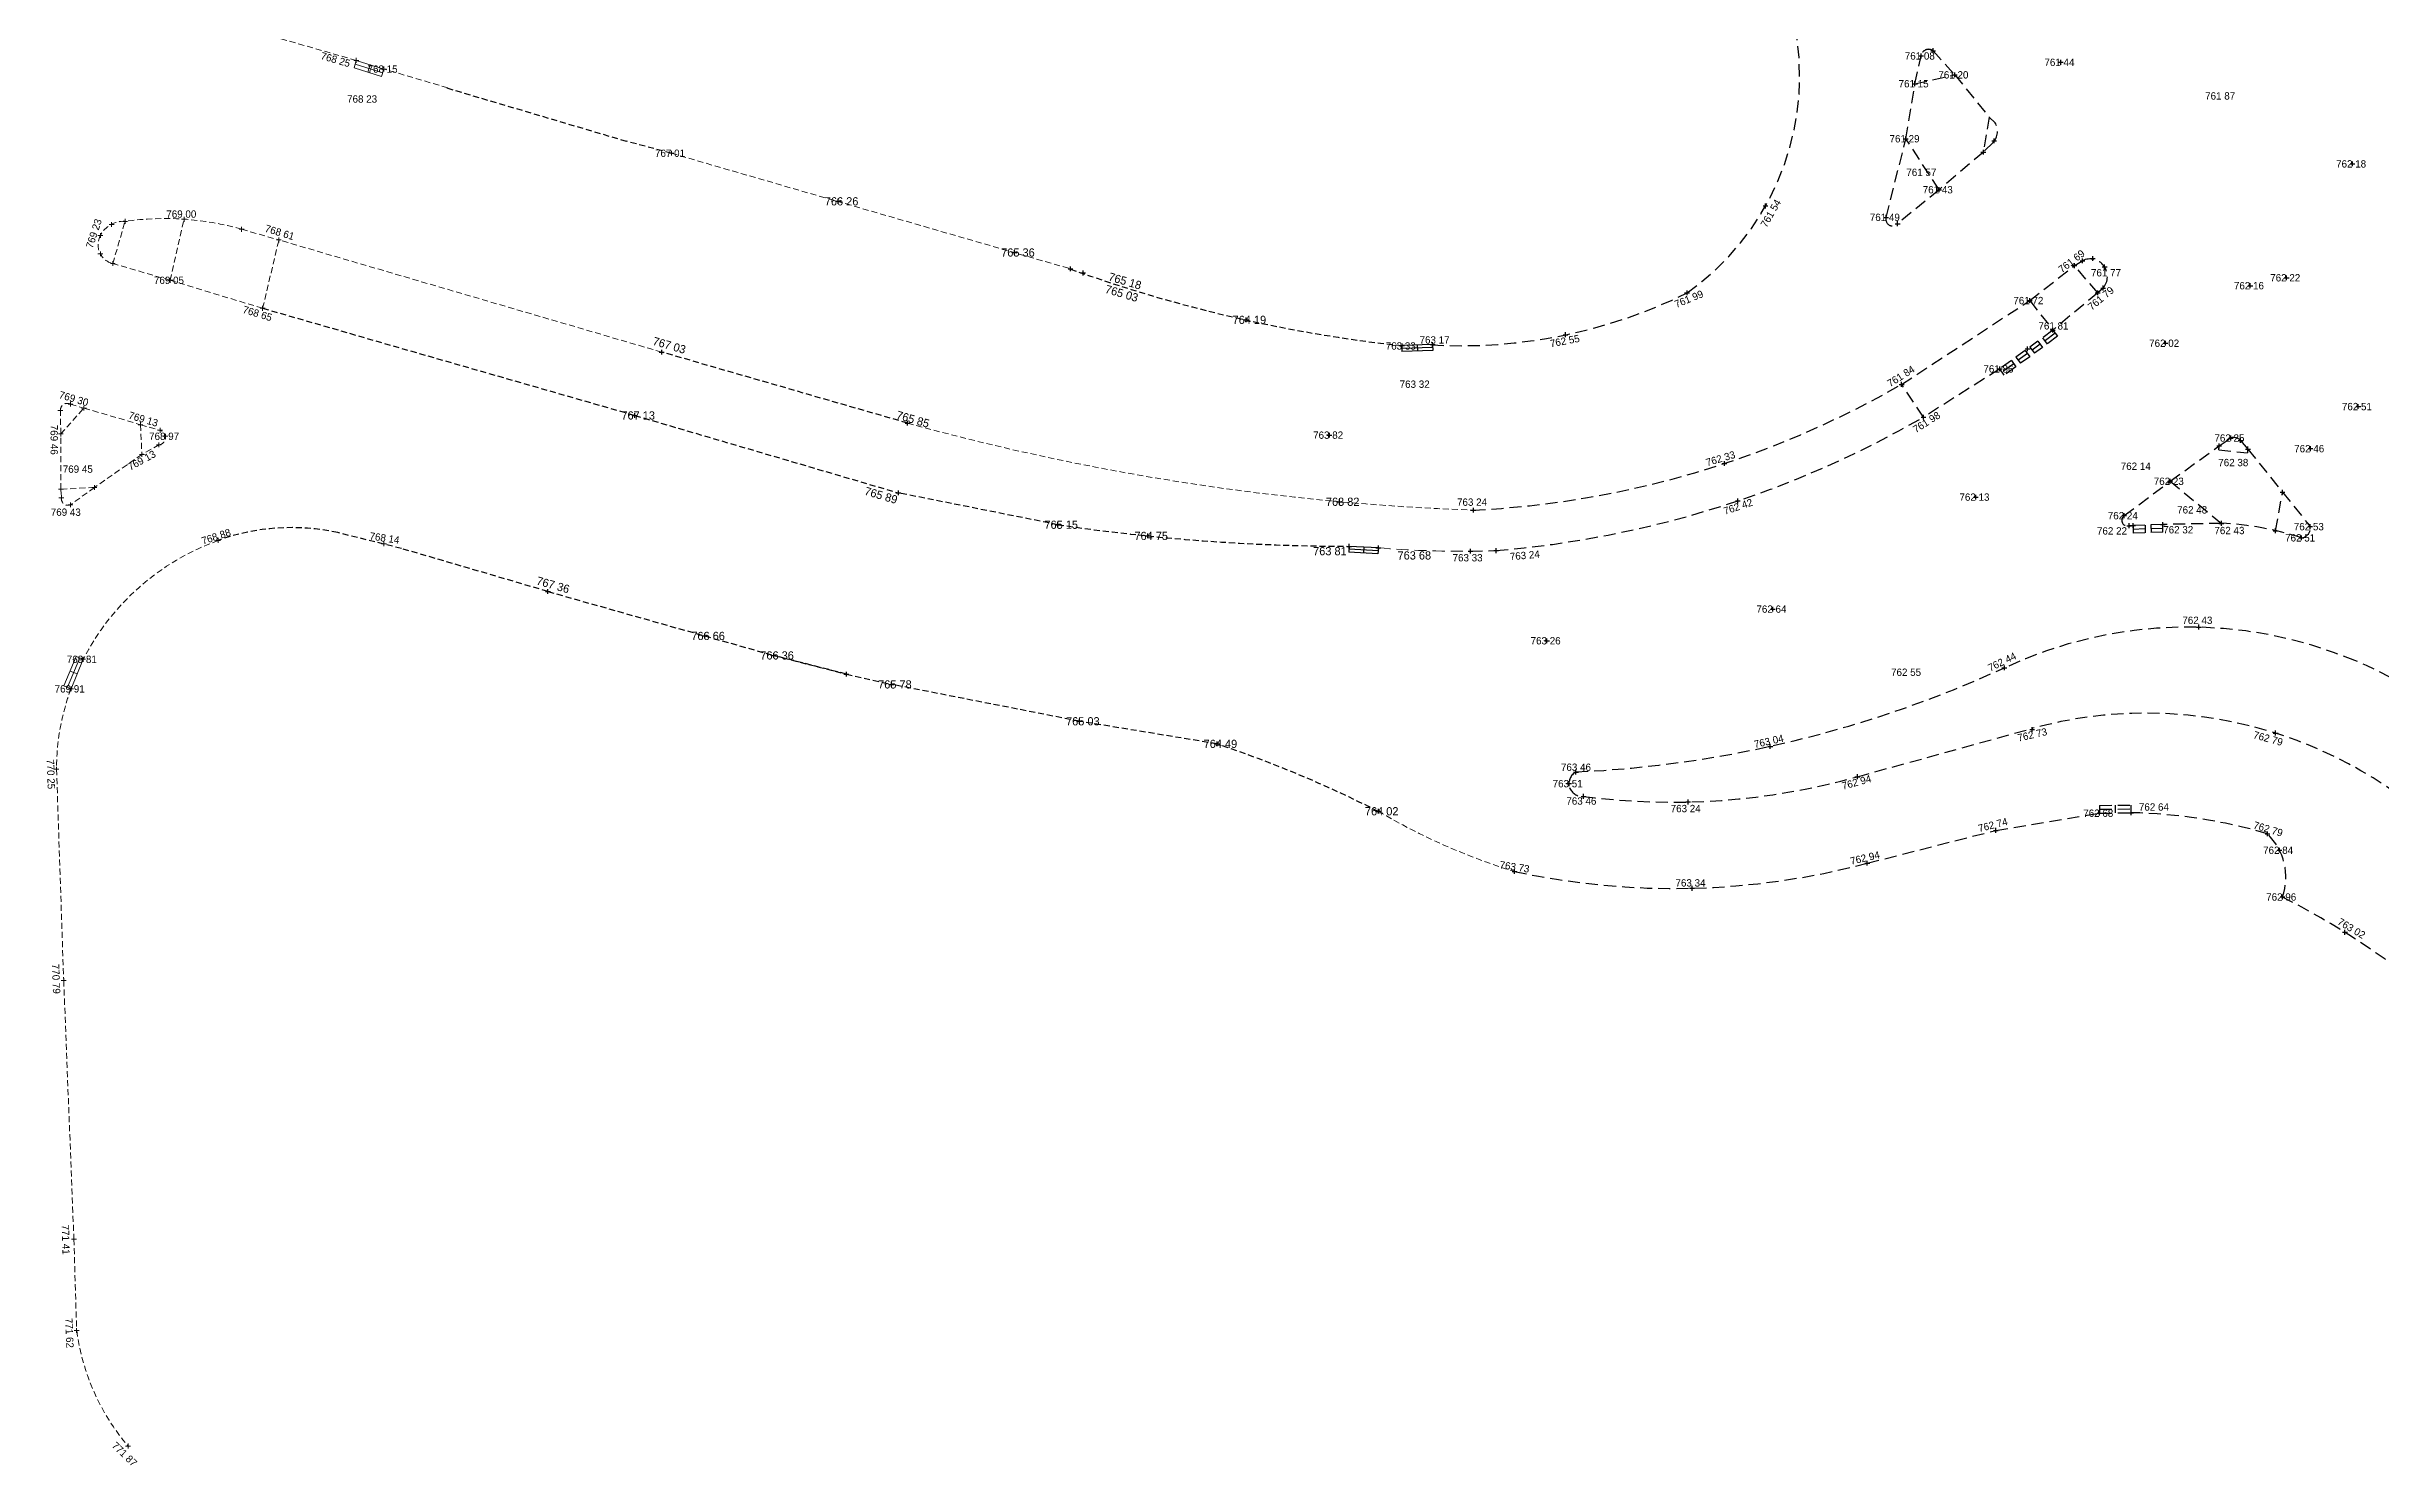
# Model space of a CAD drawing. Extents: x -1 to 212944, y -1 to 167548.
# Drawn here: x 170606.7 to 170727.5, y 133826 to 133899.5 of the extents above; entities that cross this region are included whole.
import ezdxf
from ezdxf.enums import TextEntityAlignment as Align

# ---------------------------------------------------------------- set-up
doc = ezdxf.new("R2010")
doc.units = 0
doc.header["$LTSCALE"] = 2.5
doc.header["$MEASUREMENT"] = 0
doc.header["$PDMODE"] = 2
doc.header["$PDSIZE"] = 0.125
doc.linetypes.add('HIDDEN', pattern=[0.375, 0.25, -0.125])
doc.linetypes.add('HIDDEN2', pattern=[0.1875, 0.125, -0.0625])
for name, color, linetype in [('1500-BK-6434-1-GOVA', 2, 'CONTINUOUS'), ('1500-BK-6434-1-PTS', 7, 'CONTINUOUS'), ('1500-BK-GOLDA-1-GOVA', 2, 'CONTINUOUS'), ('1500-BK-GOLDA-1-PTS', 7, 'CONTINUOUS'), ('1501-8447-15-GOVA', 2, 'CONTINUOUS'), ('1501-8447-15-PTS', 7, 'CONTINUOUS'), ('1501-8447-16-GOVA', 2, 'CONTINUOUS'), ('1501-8447-16-PTS', 7, 'CONTINUOUS'), ('1501-8447-17-GOVA', 2, 'CONTINUOUS'), ('1501-8447-17-PTS', 7, 'CONTINUOUS'), ('2404', 210, 'HIDDEN'), ('2404-PL', 210, 'HIDDEN2'), ('4903', 152, 'HIDDEN'), ('4903-PL', 152, 'CONTINUOUS')]:
    doc.layers.add(name, color=color, linetype=linetype)

msp = doc.modelspace()

# ---------------------------------------------------------------- linework, layer by layer
at = {"layer": '1500-BK-6434-1-PTS', "lineweight": 0}
for p in [(170622.71, 133898.76, 768.25), (170624.14, 133898.31, 768.15), (170639.02, 133893.95, 767.01), (170610.74, 133890.42, 769.21), (170613.79, 133890.53, 769), (170609.46, 133889.69, 769.23), (170610.04, 133890.26, 769.19), (170616.77, 133890.01, 768.73), (170618.7, 133889.46, 768.61), (170609.46, 133888.74, 769.22), (170610.1, 133888.24, 769.23), (170613.08, 133887.37, 769.05), (170617.86, 133885.92, 765.65), (170676.85, 133883.97, 763.33), (170607.91, 133880.95, 769.3), (170608.61, 133880.75, 769.32), (170607.39, 133880.63, 769.38), (170611.54, 133879.89, 769.13), (170612.55, 133879.6, 768.98), (170607.41, 133879.41, 769.46), (170611.61, 133878.35, 769.13), (170612.49, 133878.85, 769), (170612.83, 133879.29, 768.97), (170607.42, 133876.55, 769.5), (170607.44, 133876.1, 769.47), (170609.15, 133876.64, 769.36), (170607.91, 133875.74, 769.43), (170615.56, 133873.9, 768.88), (170624.14, 133873.72, 768.14), (170608.57, 133867.74, 769.81), (170607.94, 133866.21, 769.91), (170607.19, 133862.05, 770.25), (170607.56, 133851.1, 770.79), (170608.09, 133837.71, 771.41), (170608.23, 133832.98, 771.62), (170610.89, 133826.99, 771.87)]:
    msp.add_point(p, dxfattribs=at)
at = {"layer": '1500-BK-GOLDA-1-PTS'}
for p in [(170647.66, 133891.46, 766.26), (170656.79, 133888.81, 765.36), (170659.68, 133887.96, 765.1), (170660.33, 133887.75, 765.03), (170668.77, 133885.32, 764.19), (170638.52, 133883.65, 767.03), (170678.43, 133884.04, 763.21), (170637.13, 133880.37, 767.13), (170651.25, 133879.97, 765.85), (170650.77, 133876.36, 765.89), (170673.6, 133875.9, 763.82), (170659.03, 133874.71, 765.15), (170663.69, 133874.13, 764.75), (170674.11, 133873.59, 763.81), (170675.62, 133873.51, 763.68), (170632.63, 133871.25, 767.36), (170640.75, 133868.95, 766.66), (170644.32, 133867.94, 766.36), (170648.08, 133866.97, 766.01), (170650.42, 133866.44, 765.78), (170660.15, 133864.53, 765.03), (170667.27, 133863.36, 764.49), (170675.62, 133859.87, 764.02)]:
    msp.add_point(p, dxfattribs=at)
at = {"layer": '1501-8447-15-PTS'}
for p in [(170726.05, 133893.4, 762.18), (170711.66, 133888.13, 761.69), (170712.07, 133888.38, 761.75), (170712.6, 133888.5, 761.74), (170713.22, 133888.06, 761.77), (170713.14, 133886.97, 761.75), (170720.76, 133887.09, 762.16), (170722.64, 133887.5, 762.22), (170709.34, 133886.32, 761.72), (170712.86, 133886.72, 761.79), (170710.54, 133884.79, 761.81), (170709.23, 133883.82, 761.82), (170716.37, 133884.11, 762.02), (170702.71, 133881.98, 761.84), (170707.79, 133882.78, 761.86), (170726.35, 133880.83, 762.51), (170703.84, 133880.28, 761.98), (170673.09, 133879.35, 763.82), (170719.15, 133878.79, 762.24), (170719.75, 133879.2, 762.25), (170720.26, 133879.08, 762.3), (170720.64, 133878.63, 762.33), (170723.88, 133878.65, 762.46), (170693.54, 133877.88, 762.33), (170694.23, 133875.94, 762.42), (170706.55, 133876.14, 762.13), (170716.61, 133876.96, 762.23), (170722.43, 133876.4, 762.45), (170680.54, 133875.46, 763.24), (170714.23, 133875.18, 762.24), (170716.23, 133874.72, 762.26), (170719.26, 133874.78, 762.43), (170714.49, 133874.66, 762.26), (170714.69, 133874.67, 762.22), (170722.07, 133874.4, 762.51), (170723.41, 133874.03, 762.51), (170723.86, 133874.61, 762.53), (170680.39, 133873.34, 763.33), (170681.72, 133873.37, 763.24), (170696.04, 133870.34, 762.64), (170684.35, 133868.7, 763.26), (170718.1, 133869.41, 762.43), (170708.03, 133867.3, 762.44), (170709.47, 133864.1, 762.73), (170722.07, 133863.92, 762.79), (170695.91, 133863.23, 763.04), (170685.85, 133861.9, 763.46), (170700.42, 133861.66, 762.94), (170685.49, 133861.3, 763.51), (170686.24, 133860.64, 763.46), (170691.66, 133860.35, 763.24), (170712.96, 133859.77, 762.68), (170714.59, 133859.79, 762.64), (170707.59, 133858.88, 762.74), (170721.65, 133858.7, 762.79), (170722.27, 133857.85, 762.84), (170682.67, 133856.75, 763.73), (170700.93, 133857.18, 762.94), (170691.86, 133855.88, 763.34), (170722.43, 133855.43, 762.96), (170725.66, 133853.6, 763.02)]:
    msp.add_point(p, dxfattribs=at)
at = {"layer": '1501-8447-16-PTS'}
for p in [(170703.72, 133898.99, 761.08), (170704.34, 133899.26, 761.11), (170705.46, 133898.01, 761.2), (170703.4, 133897.55, 761.15), (170702.93, 133894.7, 761.29), (170707.5, 133894.59, 761.39), (170706.94, 133894.01, 761.39), (170704.65, 133892.06, 761.43), (170701.91, 133890.63, 761.49), (170702.5, 133890.3, 761.49)]:
    msp.add_point(p, dxfattribs=at)
at = {"layer": '1501-8447-17-PTS'}
for p in [(170710.95, 133898.66, 761.44), (170695.66, 133891.22, 761.54), (170691.6, 133886.72, 761.99), (170685.31, 133884.55, 762.55)]:
    msp.add_point(p, dxfattribs=at)
at = {"layer": '2404'}
for p, q in [((170703.4, 133897.55), (170703.72, 133898.99)), ((170704.34, 133899.26), (170705.46, 133898.01)), ((170703.4, 133897.55), (170705.46, 133898.01)), ((170705.46, 133898.01), (170707.24, 133895.82)), ((170702.93, 133894.7), (170703.4, 133897.55)), ((170707.24, 133895.82), (170706.94, 133894.01)), ((170707.24, 133895.82), (170707.55, 133895.53)), ((170701.91, 133890.63), (170702.93, 133894.7)), ((170704.65, 133892.06), (170702.93, 133894.7)), ((170707.44, 133894.51), (170706.94, 133894.01)), ((170706.94, 133894.01), (170704.65, 133892.06)), ((170704.65, 133892.06), (170702.5, 133890.3)), ((170709.34, 133886.32), (170711.66, 133888.13)), ((170711.66, 133888.13), (170712.07, 133888.38)), ((170712.86, 133886.72), (170711.66, 133888.13)), ((170713.14, 133886.97), (170712.86, 133886.72)), ((170702.71, 133881.98), (170709.34, 133886.32)), ((170709.34, 133886.32), (170710.54, 133884.79)), ((170712.86, 133886.72), (170710.54, 133884.79)), ((170707.79, 133882.78), (170703.84, 133880.28)), ((170703.84, 133880.28), (170702.71, 133881.98)), ((170716.61, 133876.96), (170719.15, 133878.79)), ((170719.13, 133878.59), (170719.15, 133878.79)), ((170719.13, 133878.59), (170720.62, 133878.43)), ((170719.15, 133878.79), (170719.75, 133879.2)), ((170720.26, 133879.08), (170720.64, 133878.63)), ((170720.64, 133878.63), (170720.62, 133878.43)), ((170720.64, 133878.63), (170722.43, 133876.4)), ((170714.23, 133875.18), (170716.61, 133876.96)), ((170716.61, 133876.96), (170719.26, 133874.78)), ((170722.07, 133874.4), (170722.43, 133876.4)), ((170722.43, 133876.4), (170723.86, 133874.61)), ((170714.69, 133874.67), (170714.49, 133874.66)), ((170714.49, 133874.66), (170714.49, 133874.66)), ((170719.26, 133874.78), (170716.23, 133874.72)), ((170680.39, 133873.34), (170681.72, 133873.37)), ((170700.42, 133861.66), (170709.5, 133864.17)), ((170707.59, 133858.88), (170712.96, 133859.77)), ((170700.93, 133857.18), (170707.59, 133858.88))]:
    msp.add_line(p, q, dxfattribs=at)
for centre, radius, start, end in [((170683.67, 133897.96), 13.76, 305.216, 7.9877), ((170704.11, 133898.94), 0.392, 54.003, 173.0617), ((170706.85, 133895.09), 0.823, 315.3114, 32.3782), ((170702.24, 133890.53), 0.346, 162.8885, 318.673), ((170712.46, 133887.57), 0.903, 318.5457, 115.8415), ((170679.88, 133910.49), 26.51, 266.7587, 296.2443), ((170678.09, 133924.73), 49.33, 272.8434, 299.9329), ((170677.44, 133925.92), 52.72, 274.6527, 300.0436), ((170719.9, 133878.7), 0.526, 46.9182, 106.6008), ((170714.4, 133874.94), 0.294, 125.5062, 287.6239), ((170718.57, 133859.13), 15.67, 72.0215, 87.4903), ((170723.35, 133874.54), 0.519, 277.1847, 7.2022), ((170717.53, 133847.05), 22.36, 67.2663, 115.1338), ((170718.05, 133848.15), 21.15, 39.0664, 67.4151), ((170683.09, 133921.49), 59.65, 272.6519, 294.7145), ((170715.36, 133842.68), 22.27, 44.7767, 105.2552), ((170686.16, 133861.31), 0.67, 117.5826, 276.8145), ((170690.84, 133895.79), 35.45, 262.5464, 285.6822), ((170714.01, 133832.61), 27.19, 73.6741, 88.7726), ((170719.46, 133856.45), 3.14, 341.0914, 45.741), ((170690.91, 133894.81), 38.94, 257.7844, 284.9136), ((170703.8, 133818.78), 41.11, 50.4466, 63.0533)]:
    msp.add_arc(centre, radius, start, end, dxfattribs=at)
at = {"layer": '2404', "lineweight": 0}
msp.add_arc((170679.72, 133921.51), 48.17, 265.1191, 270.7987, dxfattribs=at)
at = {"layer": '2404-PL', "lineweight": 0}
for p, q in [((170622.71, 133898.76), (170616.59, 133900.52)), ((170627.44, 133897.34), (170624.14, 133898.31)), ((170639.02, 133893.95), (170659.68, 133887.96)), ((170613.08, 133887.37), (170613.79, 133890.53)), ((170610.1, 133888.24), (170610.74, 133890.42)), ((170616.77, 133890.01), (170618.7, 133889.46)), ((170617.86, 133885.92), (170618.7, 133889.46)), ((170638.52, 133883.65), (170618.7, 133889.46)), ((170613.08, 133887.37), (170610.1, 133888.24)), ((170617.86, 133885.92), (170613.08, 133887.37)), ((170607.91, 133880.95), (170608.61, 133880.75)), ((170607.41, 133879.41), (170607.39, 133880.63)), ((170607.41, 133879.41), (170608.61, 133880.75)), ((170608.61, 133880.75), (170611.54, 133879.89)), ((170611.54, 133879.89), (170612.55, 133879.6)), ((170611.54, 133879.89), (170611.61, 133878.35)), ((170607.42, 133876.55), (170607.41, 133879.41)), ((170612.49, 133878.85), (170611.61, 133878.35)), ((170611.61, 133878.35), (170609.15, 133876.64)), ((170609.15, 133876.64), (170607.42, 133876.55)), ((170607.44, 133876.1), (170607.42, 133876.55)), ((170609.15, 133876.64), (170607.91, 133875.74)), ((170607.19, 133862.05), (170607.56, 133851.1)), ((170607.56, 133851.1), (170608.09, 133837.71)), ((170608.09, 133837.71), (170608.23, 133832.98))]:
    msp.add_line(p, q, dxfattribs=at)
at = {"layer": '2404-PL'}
for p, q in [((170627.4, 133897.33), (170636.7, 133894.57)), ((170639.02, 133893.95), (170636.7, 133894.57)), ((170617.86, 133885.92), (170637.13, 133880.37)), ((170651.25, 133879.97), (170638.52, 133883.65)), ((170637.13, 133880.37), (170650.77, 133876.36)), ((170659.03, 133874.71), (170650.77, 133876.36)), ((170625.04, 133873.48), (170621.75, 133874.3)), ((170632.63, 133871.25), (170625.04, 133873.48)), ((170632.63, 133871.25), (170640.75, 133868.95)), ((170640.75, 133868.95), (170644.32, 133867.94)), ((170644.32, 133867.94), (170648.08, 133866.97)), ((170648.08, 133866.97), (170644.32, 133867.94)), ((170648.08, 133866.97), (170650.42, 133866.44)), ((170660.15, 133864.53), (170650.42, 133866.44)), ((170667.27, 133863.36), (170660.15, 133864.53)), ((170667.27, 133863.36), (170667.27, 133863.36))]:
    msp.add_line(p, q, dxfattribs=at)
at = {"layer": '2404-PL', "lineweight": 0}
for centre, radius, start, end in [((170612.79, 133875.99), 14.58, 74.1465, 98.074), ((170610.35, 133889.21), 1.01, 151.8144, 255.8169), ((170610.69, 133889.02), 1.41, 88.0699, 151.3234), ((170607.74, 133880.65), 0.346, 59.6808, 183.5342), ((170685.11, 134002.52), 127.14, 254.5536, 267.9394), ((170612.45, 133879.23), 0.382, 275.6427, 75.2095), ((170607.78, 133876.06), 0.342, 172.51, 292.5888), ((170619.84, 133861.99), 12.65, 109.7865, 152.9903), ((170619, 133862.07), 11.81, 159.4715, 180.0885), ((170692.55, 133888.61), 33.36, 239.4919, 252.7643), ((170619.78, 133834.52), 11.65, 187.6123, 220.2772)]:
    msp.add_arc(centre, radius, start, end, dxfattribs=at)
at = {"layer": '2404-PL'}
for centre, radius, start, end in [((170684.84, 133957.62), 74.07, 250.1416, 263.7911), ((170619.35, 133863.37), 11.19, 77.6394, 109.8182), ((170674.33, 133978.62), 105.03, 261.6243, 269.8805), ((170647.98, 133805.48), 61, 63.063, 71.5707)]:
    msp.add_arc(centre, radius, start, end, dxfattribs=at)
at = {"layer": '4903'}
for p, q in [((170710.54, 133884.79), (170710.01, 133884.39)), ((170710.66, 133884.63), (170710.12, 133884.23)), ((170710.54, 133884.79), (170710.78, 133884.47)), ((170709.11, 133883.73), (170708.63, 133883.39)), ((170708.63, 133883.39), (170708.87, 133883.07)), ((170709.23, 133883.57), (170708.75, 133883.23)), ((170709.35, 133883.41), (170708.87, 133883.07)), ((170709.11, 133883.73), (170709.35, 133883.41)), ((170709.76, 133884.22), (170709.35, 133883.91)), ((170709.35, 133883.91), (170709.59, 133883.59)), ((170709.88, 133884.06), (170709.47, 133883.75)), ((170710, 133883.89), (170709.59, 133883.59)), ((170709.76, 133884.22), (170710, 133883.89)), ((170710.01, 133884.39), (170710.24, 133884.07)), ((170710.78, 133884.47), (170710.24, 133884.07)), ((170708.39, 133883.21), (170707.79, 133882.78)), ((170708.02, 133882.46), (170707.79, 133882.78)), ((170708.51, 133883.05), (170707.91, 133882.62)), ((170708.63, 133882.89), (170708.02, 133882.46)), ((170708.39, 133883.21), (170708.63, 133882.89)), ((170716.23, 133874.72), (170714.69, 133874.67)), ((170714.69, 133874.67), (170714.7, 133874.27)), ((170716.24, 133874.52), (170714.7, 133874.47)), ((170716.24, 133874.32), (170714.7, 133874.27)), ((170715.31, 133874.69), (170715.32, 133874.29)), ((170715.61, 133874.7), (170715.62, 133874.3)), ((170716.24, 133874.32), (170716.23, 133874.72)), ((170712.96, 133860.17), (170714.59, 133860.19)), ((170712.96, 133860.17), (170712.96, 133859.77)), ((170712.96, 133859.97), (170714.59, 133859.99)), ((170712.96, 133859.77), (170714.59, 133859.79)), ((170713.77, 133860.18), (170713.77, 133859.78)), ((170714.59, 133859.79), (170714.59, 133860.19))]:
    msp.add_line(p, q, dxfattribs=at)
at = {"layer": '4903-PL', "lineweight": 0}
for p, q in [((170622.71, 133898.76), (170622.59, 133898.38)), ((170624.02, 133897.93), (170622.59, 133898.38)), ((170624.08, 133898.12), (170622.65, 133898.57)), ((170624.14, 133898.31), (170622.71, 133898.76)), ((170623.42, 133898.54), (170623.3, 133898.15)), ((170624.14, 133898.31), (170624.02, 133897.93)), ((170608.2, 133867.89), (170607.57, 133866.36)), ((170608.39, 133867.82), (170607.76, 133866.29)), ((170608.57, 133867.74), (170607.94, 133866.21)), ((170608.57, 133867.74), (170608.2, 133867.89)), ((170607.94, 133866.21), (170607.57, 133866.36)), ((170608.26, 133866.98), (170607.89, 133867.13))]:
    msp.add_line(p, q, dxfattribs=at)
at = {"layer": '4903-PL'}
for p, q in [((170678.43, 133884.04), (170676.83, 133883.99)), ((170676.83, 133883.99), (170676.84, 133883.69)), ((170678.43, 133883.89), (170676.83, 133883.84)), ((170678.44, 133883.74), (170676.84, 133883.69)), ((170677.63, 133884.02), (170677.64, 133883.72)), ((170678.43, 133884.04), (170678.44, 133883.74)), ((170674.11, 133873.59), (170674.09, 133873.29)), ((170675.6, 133873.21), (170674.09, 133873.29)), ((170675.61, 133873.36), (170674.1, 133873.44)), ((170675.62, 133873.51), (170674.11, 133873.59)), ((170674.86, 133873.55), (170674.85, 133873.25)), ((170675.62, 133873.51), (170675.6, 133873.21))]:
    msp.add_line(p, q, dxfattribs=at)

# ---------------------------------------------------------------- texts
at = {"layer": '1500-BK-6434-1-GOVA', "lineweight": 0}
for s, rotation, p in [('768 25 ', 343.9557, (170621.7, 133898.78, 768.25)), ('769 23 ', 71.7251, (170609.14, 133889.86, 769.23)), ('768 61 ', 343.125, (170618.81, 133889.83, 768.61)), ('768 65 ', 343.125, (170617.66, 133885.63, 768.65)), ('769 30 ', 343.6422, (170608.15, 133881.22, 769.3)), ('769 46 ', 270.2003, (170607.07, 133879.04, 769.46)), ('769 13 ', 343.6422, (170611.75, 133880.16, 769.13)), ('769 13 ', 28.8256, (170611.66, 133878.08, 769.13)), ('768 88 ', 18.0834, (170615.52, 133874.12, 768.88)), ('768 14 ', 351.573, (170624.24, 133874.01, 768.14)), ('770 25 ', 271.9353, (170606.9, 133861.72, 770.25)), ('770 79 ', 272.2667, (170607.17, 133851.12, 770.79)), ('771 41 ', 271.6954, (170607.67, 133837.61, 771.41)), ('771 62 ', 272.5448, (170607.86, 133832.78, 771.62)), ('771 87 ', 316.1691, (170610.76, 133826.52, 771.87))]:
    msp.add_text(s, height=0.38, rotation=rotation, dxfattribs=at).set_placement(p, align=Align.MIDDLE)
for s, p in [('768 15 ', (170624.14, 133898.31, 768.15)), ('768 23 ', (170623.08, 133896.76, 768.23)), ('767 01 ', (170639.02, 133893.95, 767.01)), ('769 00 ', (170613.72, 133890.8, 769)), ('769 05 ', (170613.08, 133887.37, 769.05)), ('763 17 ', (170678.6, 133884.28, 763.17)), ('763 33 ', (170676.85, 133883.97, 763.33)), ('763 32 ', (170677.57, 133881.99, 763.32)), ('768 97 ', (170612.83, 133879.29, 768.97)), ('769 45 ', (170608.36, 133877.59, 769.45)), ('769 43 ', (170607.74, 133875.36, 769.43)), ('769 81 ', (170608.57, 133867.74, 769.81)), ('769 91 ', (170607.94, 133866.21, 769.91))]:
    msp.add_text(s, height=0.38, dxfattribs=at).set_placement(p, align=Align.MIDDLE)
at = {"layer": '1500-BK-GOLDA-1-GOVA'}
for s, p in [('766 26 ', (170647.91, 133891.46, 766.26)), ('765 36 ', (170657.04, 133888.81, 765.36)), ('764 19 ', (170669.02, 133885.32, 764.19)), ('767 13 ', (170637.38, 133880.37, 767.13)), ('763 82 ', (170673.85, 133875.9, 763.82)), ('765 15 ', (170659.28, 133874.71, 765.15)), ('764 75 ', (170663.94, 133874.13, 764.75)), ('763 81 ', (170673.19, 133873.34, 763.81)), ('763 68 ', (170677.56, 133873.12, 763.68)), ('766 66 ', (170641, 133868.95, 766.66)), ('766 36 ', (170644.57, 133867.94, 766.36)), ('765 78 ', (170650.67, 133866.44, 765.78)), ('765 03 ', (170660.4, 133864.53, 765.03)), ('764 49 ', (170667.52, 133863.36, 764.49)), ('764 02 ', (170675.87, 133859.87, 764.02))]:
    msp.add_text(s, height=0.425, dxfattribs=at).set_placement(p, align=Align.MIDDLE)
for s, rotation, p in [('765 03 ', 343.6105, (170662.41, 133886.67, 765.03)), ('765 18 ', 343.6105, (170662.58, 133887.31, 765.18)), ('767 03 ', 343.8764, (170638.99, 133883.98, 767.03)), ('765 85 ', 343.8764, (170651.6, 133880.15, 765.85)), ('765 89 ', 343.6173, (170649.95, 133876.21, 765.89)), ('767 36 ', 344.1852, (170632.97, 133871.57, 767.36))]:
    msp.add_text(s, height=0.425, rotation=rotation, dxfattribs=at).set_placement(p, align=Align.MIDDLE)
at = {"layer": '1501-8447-15-GOVA'}
for s, p in [('761 87 ', (170719.27, 133896.92, 761.87)), ('762 18 ', (170726.05, 133893.4, 762.18)), ('761 77 ', (170713.36, 133887.76, 761.77)), ('762 16 ', (170720.76, 133887.09, 762.16)), ('762 22 ', (170722.64, 133887.5, 762.22)), ('761 72 ', (170709.34, 133886.32, 761.72)), ('761 81 ', (170710.64, 133885.01, 761.81)), ('762 02 ', (170716.37, 133884.11, 762.02)), ('761 86 ', (170707.79, 133882.78, 761.86)), ('762 51 ', (170726.35, 133880.83, 762.51)), ('763 82 ', (170673.09, 133879.35, 763.82)), ('762 25 ', (170719.75, 133879.2, 762.25)), ('762 46 ', (170723.88, 133878.65, 762.46)), ('762 14 ', (170714.9, 133877.74, 762.14)), ('762 38 ', (170719.95, 133877.93, 762.38)), ('763 24 ', (170680.54, 133875.88, 763.24)), ('762 13 ', (170706.55, 133876.14, 762.13)), ('762 23 ', (170716.61, 133876.96, 762.23)), ('762 24 ', (170714.23, 133875.18, 762.24)), ('762 48 ', (170717.82, 133875.48, 762.48)), ('762 53 ', (170723.86, 133874.61, 762.53)), ('762 22 ', (170713.67, 133874.39, 762.22)), ('762 32 ', (170717.1, 133874.45, 762.32)), ('762 43 ', (170719.75, 133874.41, 762.43)), ('762 51 ', (170723.41, 133874.03, 762.51)), ('763 33 ', (170680.31, 133873, 763.33)), ('762 64 ', (170696.04, 133870.34, 762.64)), ('763 26 ', (170684.35, 133868.7, 763.26)), ('762 43 ', (170718.09, 133869.76, 762.43)), ('762 55 ', (170703.01, 133867.07, 762.55)), ('763 46 ', (170685.92, 133862.15, 763.46)), ('763 51 ', (170685.49, 133861.3, 763.51)), ('763 46 ', (170686.2, 133860.4, 763.46)), ('763 24 ', (170691.6, 133860.01, 763.24)), ('762 68 ', (170712.96, 133859.77, 762.68)), ('762 64 ', (170715.84, 133860.09, 762.64)), ('762 84 ', (170722.27, 133857.85, 762.84)), ('763 34 ', (170691.85, 133856.16, 763.34)), ('762 96 ', (170722.43, 133855.43, 762.96))]:
    msp.add_text(s, height=0.38, dxfattribs=at).set_placement(p, align=Align.MIDDLE)
for s, rotation, p in [('761 69 ', 37.9604, (170711.56, 133888.4, 761.69)), ('761 79 ', 39.757, (170713.08, 133886.48, 761.79)), ('761 84 ', 32.3302, (170702.73, 133882.44, 761.84)), ('761 98 ', 32.3302, (170704.06, 133880.06, 761.98)), ('762 33 ', 16.7785, (170693.4, 133878.16, 762.33)), ('762 42 ', 18.4349, (170694.31, 133875.67, 762.42)), ('763 24 ', 4.9224, (170683.27, 133873.13, 763.24)), ('762 44 ', 26.0647, (170707.97, 133867.64, 762.44)), ('762 73 ', 12.8288, (170709.54, 133863.85, 762.73)), ('762 79 ', 344.6148, (170721.75, 133863.62, 762.79)), ('763 04 ', 12.6367, (170695.9, 133863.51, 763.04)), ('762 94 ', 15.4525, (170700.44, 133861.39, 762.94)), ('762 74 ', 14.3193, (170707.5, 133859.18, 762.74)), ('762 79 ', 343.393, (170721.75, 133858.93, 762.79)), ('763 73 ', 351.3666, (170682.74, 133856.98, 763.73)), ('762 94 ', 13.1537, (170700.88, 133857.47, 762.94)), ('763 02 ', 329.2159, (170726.06, 133853.77, 763.02))]:
    msp.add_text(s, height=0.38, rotation=rotation, dxfattribs=at).set_placement(p, align=Align.MIDDLE)
at = {"layer": '1501-8447-16-GOVA'}
for s, p in [('761 08 ', (170703.72, 133898.99, 761.08)), ('761 20 ', (170705.46, 133898.01, 761.2)), ('761 15 ', (170703.4, 133897.55, 761.15)), ('761 29 ', (170702.93, 133894.7, 761.29)), ('761 57 ', (170703.8, 133892.96, 761.57)), ('761 43 ', (170704.65, 133892.06, 761.43)), ('761 49 ', (170701.91, 133890.63, 761.49))]:
    msp.add_text(s, height=0.38, dxfattribs=at).set_placement(p, align=Align.MIDDLE)
at = {"layer": '1501-8447-17-GOVA'}
msp.add_text('761 44 ', height=0.38, dxfattribs=at).set_placement((170710.95, 133898.66, 761.44), align=Align.MIDDLE)
for s, rotation, p in [('761 54 ', 59.9058, (170695.97, 133890.9, 761.54)), ('761 99 ', 22.3697, (170691.76, 133886.43, 761.99)), ('762 55 ', 10.7289, (170685.34, 133884.24, 762.55))]:
    msp.add_text(s, height=0.38, rotation=rotation, dxfattribs=at).set_placement(p, align=Align.MIDDLE)

doc.saveas('drawing.dxf')
